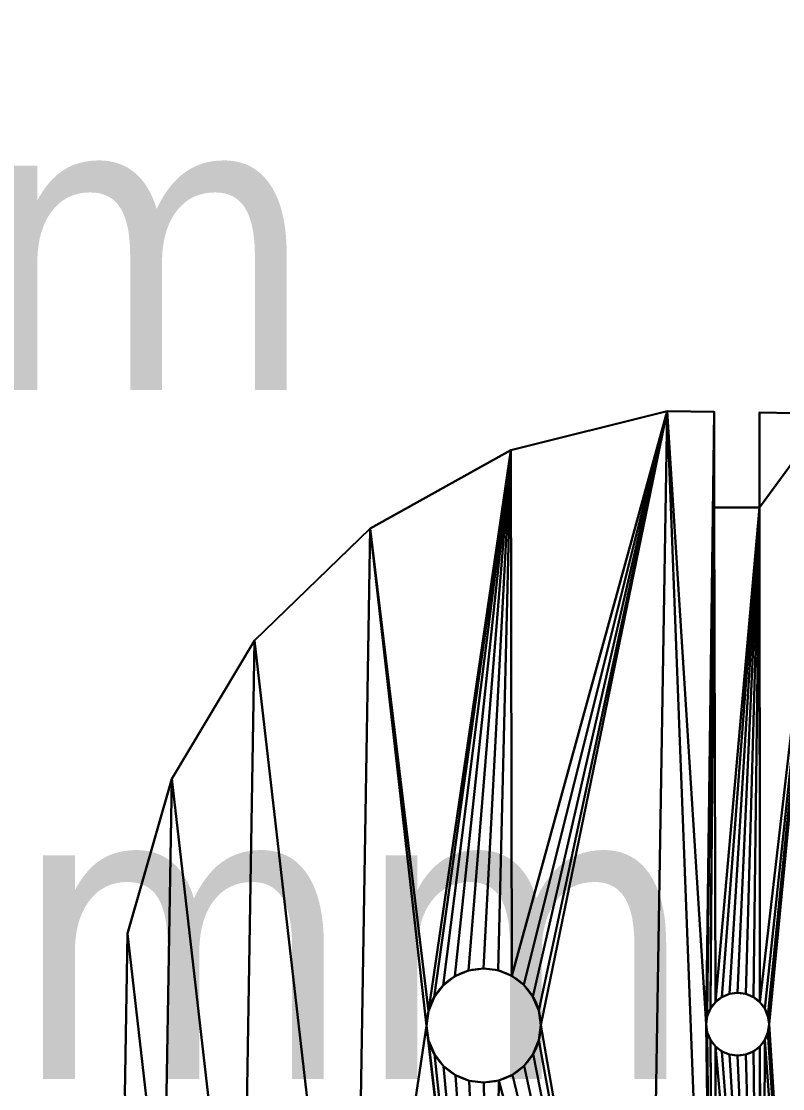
# Model space of a CAD drawing. Extents: x 8092 to 8804, y 9667 to 10646.
# Drawn here: x 8397.2 to 8446.5, y 10297 to 10366.2 of the extents above; entities that cross this region are included whole.
import ezdxf

# ---------------------------------------------------------------- set-up
doc = ezdxf.new("R2010")
doc.units = 0
doc.layers.get('0').update_dxf_attribs({"color": 13, "linetype": 'CONTINUOUS'})
doc.layers.get('DEFPOINTS').update_dxf_attribs({"linetype": 'CONTINUOUS'})
doc.styles.add('TAHOMA', font='tahoma.ttf')
doc.dimstyles.new('DIMSTYLE10', dxfattribs={"dimtxt": 19.244637, "dimasz": 9.622319, "dimexe": 9.622319, "dimexo": 9.622319, "dimgap": 1.924464, "dimtad": 0, "dimtih": 1, "dimtoh": 1, "dimdec": 1, "dimzin": 0, "dimtxsty": 'TAHOMA', "dimcen": 0.09, "dimazin": 3, "dimtfac": 1, "dimtdec": 4, "dimtofl": 0, "dimtmove": 0, "dimatfit": 3, "dimtolj": 1, "dimtzin": 0})
doc.dimstyles.new('DIMSTYLE11', dxfattribs={"dimtxt": 19.360294, "dimasz": 9.680147, "dimexe": 9.680147, "dimexo": 9.680147, "dimgap": 1.936029, "dimtad": 0, "dimtih": 1, "dimtoh": 1, "dimdec": 1, "dimzin": 0, "dimtxsty": 'TAHOMA', "dimcen": 0.09, "dimazin": 3, "dimtfac": 1, "dimtdec": 4, "dimtofl": 0, "dimtmove": 0, "dimatfit": 3, "dimtolj": 1, "dimtzin": 0})
doc.dimstyles.new('DIMSTYLE9', dxfattribs={"dimtxt": 19.321487, "dimasz": 9.660743, "dimexe": 9.660743, "dimexo": 9.660743, "dimgap": 1.932149, "dimtad": 0, "dimtih": 1, "dimtoh": 1, "dimdec": 1, "dimzin": 0, "dimtxsty": 'TAHOMA', "dimcen": 0.09, "dimazin": 3, "dimtfac": 1, "dimtdec": 4, "dimtofl": 0, "dimtmove": 0, "dimatfit": 3, "dimtolj": 1, "dimtzin": 0})

# ---------------------------------------------------------------- blocks, each defined once
blk = doc.blocks.new('*D21')
at = {"color": 0}
for p, q in [((8316.296, 10351.048), (8316.296, 10351.228)), ((8316.206, 10351.138), (8316.386, 10351.138)), ((8316.528, 10306.817), (8316.477, 10316.477)), ((8326.189, 10306.817), (8316.528, 10306.817))]:
    blk.add_line(p, q, dxfattribs=at)
blk.add_solid([(8318.088, 10316.486), (8314.867, 10316.469), (8316.427, 10326.138)], dxfattribs=at)
at = {"layer": 'DEFPOINTS', "color": 0}
for p in [(8316.166, 10376.137), (8316.427, 10326.138)]:
    blk.add_point(p, dxfattribs=at)
at = {"color": 0, "insert": (8384.366, 10306.817), "char_height": 19.32149, "attachment_point": 5, "style": 'TAHOMA'}
blk.add_mtext('\\A1;%%c50.0mm', dxfattribs=at)
blk = doc.blocks.new('*D22')
at = {"color": 0}
for p, q in [((8356.3, 10378.055), (8338.703, 10360.537)), ((8365.922, 10378.055), (8356.3, 10378.055)), ((8329.262, 10351.048), (8329.262, 10351.228)), ((8329.172, 10351.138), (8329.352, 10351.138))]:
    blk.add_line(p, q, dxfattribs=at)
blk.add_solid([(8337.572, 10361.674), (8339.835, 10359.401), (8331.884, 10353.748)], dxfattribs=at)
at = {"layer": 'DEFPOINTS', "color": 0}
for p in [(8331.884, 10353.748), (8326.64, 10348.527)]:
    blk.add_point(p, dxfattribs=at)
at = {"color": 0, "insert": (8416.641, 10378.055), "char_height": 19.24464, "attachment_point": 5, "style": 'TAHOMA'}
blk.add_mtext('\\A1;%%c7.4mm', dxfattribs=at)
blk = doc.blocks.new('*D48')
at = {"color": 0}
for p, q in [((8250.685, 10352.631), (8250.865, 10352.631)), ((8250.775, 10352.541), (8250.775, 10352.721)), ((8291.679, 10351.721), (8301.357, 10351.505))]:
    blk.add_line(p, q, dxfattribs=at)
blk.add_solid([(8291.715, 10353.334), (8291.643, 10350.108), (8282.002, 10351.936)], dxfattribs=at)
at = {"layer": 'DEFPOINTS', "color": 0}
for p in [(8219.548, 10353.326), (8282.002, 10351.936)]:
    blk.add_point(p, dxfattribs=at)
at = {"color": 0, "insert": (8359.651, 10351.505), "char_height": 19.36029, "attachment_point": 5, "style": 'TAHOMA'}
blk.add_mtext('\\A1;%%c62.5mm', dxfattribs=at)

msp = doc.modelspace()

# ---------------------------------------------------------------- linework, layer by layer
for p, q in [((8439.045, 10340.903), (8428.916, 10338.367)), ((8439.045, 10340.903, 2.5), (8428.916, 10338.367, 2.5)), ((8442.085, 10340.859), (8439.045, 10340.903)), ((8442.085, 10340.859, 2.5), (8439.045, 10340.903, 2.5)), ((8439.045, 10340.903), (8439.045, 10340.903, 2.5)), ((8442.085, 10340.859), (8442.085, 10334.659)), ((8442.085, 10340.859, 2.5), (8442.085, 10334.659, 2.5)), ((8442.085, 10340.859), (8442.085, 10340.859, 2.5)), ((8445.023, 10340.859), (8445.023, 10340.805)), ((8449.486, 10340.731), (8445.023, 10340.805)), ((8445.023, 10340.805), (8445.023, 10334.659)), ((8445.023, 10340.805, 2.5), (8445.023, 10334.659, 2.5)), ((8449.486, 10340.731, 2.5), (8445.023, 10340.805, 2.5)), ((8445.023, 10340.805), (8445.023, 10340.805, 2.5)), ((8428.916, 10338.367), (8419.788, 10333.296)), ((8428.916, 10338.367, 2.5), (8419.788, 10333.296, 2.5)), ((8428.916, 10338.367), (8428.916, 10338.367, 2.5)), ((8442.085, 10334.659), (8445.023, 10334.659)), ((8442.085, 10334.659, 2.5), (8445.023, 10334.659, 2.5)), ((8442.085, 10334.659), (8442.085, 10334.659, 2.5)), ((8445.023, 10334.659), (8445.023, 10334.659, 2.5)), ((8419.788, 10333.296), (8412.284, 10326.034)), ((8419.788, 10333.296, 2.5), (8412.284, 10326.034, 2.5)), ((8419.788, 10333.296), (8419.788, 10333.296, 2.5)), ((8412.284, 10326.034), (8406.915, 10317.078)), ((8412.284, 10326.034, 2.5), (8406.915, 10317.078, 2.5)), ((8412.284, 10326.034), (8412.284, 10326.034, 2.5)), ((8406.915, 10317.078), (8404.046, 10307.038)), ((8406.915, 10317.078, 2.5), (8404.046, 10307.038, 2.5)), ((8406.915, 10317.078), (8406.915, 10317.078, 2.5)), ((8404.046, 10307.038), (8403.875, 10296.597)), ((8404.046, 10307.038, 2.5), (8403.875, 10296.597, 2.5)), ((8404.046, 10307.038), (8404.046, 10307.038, 2.5)), ((8425.279, 10304.274), (8425.279, 10304.274, 2.5)), ((8426.169, 10304.648), (8426.169, 10304.648, 2.5)), ((8427.126, 10304.779), (8427.126, 10304.779, 2.5)), ((8428.084, 10304.658), (8428.084, 10304.658, 2.5)), ((8428.979, 10304.293), (8428.979, 10304.293, 2.5)), ((8424.515, 10303.683), (8424.515, 10303.683, 2.5)), ((8429.748, 10303.709), (8429.748, 10303.709, 2.5)), ((8423.931, 10302.913), (8423.931, 10302.913, 2.5)), ((8430.34, 10302.946), (8430.34, 10302.946, 2.5)), ((8442.595, 10302.927), (8442.595, 10302.927, 2.5)), ((8443.086, 10303.131), (8443.086, 10303.131, 2.5)), ((8443.613, 10303.2), (8443.613, 10303.2, 2.5)), ((8444.14, 10303.131), (8444.14, 10303.131, 2.5)), ((8444.631, 10302.927), (8444.631, 10302.927, 2.5)), ((8430.714, 10302.055), (8430.714, 10302.055, 2.5)), ((8441.85, 10302.183), (8441.85, 10302.183, 2.5)), ((8442.174, 10302.604), (8442.174, 10302.604, 2.5)), ((8445.052, 10302.604), (8445.052, 10302.604, 2.5)), ((8445.375, 10302.183), (8445.375, 10302.183, 2.5)), ((8423.566, 10302.019), (8423.566, 10302.019, 2.5)), ((8441.647, 10301.692), (8441.647, 10301.692, 2.5)), ((8445.579, 10301.692), (8445.579, 10301.692, 2.5)), ((8423.445, 10301.061), (8423.445, 10301.061, 2.5)), ((8430.845, 10301.098), (8430.845, 10301.098, 2.5)), ((8441.578, 10301.165), (8441.578, 10301.165, 2.5)), ((8445.648, 10301.165), (8445.648, 10301.165, 2.5)), ((8423.576, 10300.104), (8423.576, 10300.104, 2.5)), ((8430.724, 10300.14), (8430.724, 10300.14, 2.5)), ((8441.647, 10300.638), (8441.647, 10300.638, 2.5)), ((8441.85, 10300.147), (8441.85, 10300.147, 2.5)), ((8445.375, 10300.147), (8445.375, 10300.147, 2.5)), ((8445.579, 10300.638), (8445.579, 10300.638, 2.5)), ((8442.174, 10299.726), (8442.174, 10299.726, 2.5)), ((8442.595, 10299.402), (8442.595, 10299.402, 2.5)), ((8444.631, 10299.402), (8444.631, 10299.402, 2.5)), ((8445.052, 10299.726), (8445.052, 10299.726, 2.5)), ((8423.95, 10299.213), (8423.95, 10299.213, 2.5)), ((8430.358, 10299.246), (8430.358, 10299.246, 2.5)), ((8443.086, 10299.199), (8443.086, 10299.199, 2.5)), ((8443.613, 10299.13), (8443.613, 10299.13, 2.5)), ((8444.14, 10299.199), (8444.14, 10299.199, 2.5)), ((8424.542, 10298.45), (8424.542, 10298.45, 2.5)), ((8429.774, 10298.476), (8429.774, 10298.476, 2.5)), ((8425.311, 10297.866), (8425.311, 10297.866, 2.5)), ((8426.205, 10297.501), (8426.205, 10297.501, 2.5)), ((8427.164, 10297.379), (8427.164, 10297.379, 2.5)), ((8428.121, 10297.51), (8428.121, 10297.51, 2.5)), ((8429.011, 10297.885), (8429.011, 10297.885, 2.5))]:
    msp.add_line(p, q)
for centre, radius in [((8427.145, 10301.079), 3.7), ((8427.145, 10301.079, 2.5), 3.7), ((8443.613, 10301.165), 2.035), ((8443.613, 10301.165, 2.5), 2.035)]:
    msp.add_circle(centre, radius)

# ---------------------------------------------------------------- dimensions: what is measured, and where the dimension line sits
at = {"color": 250}
for p1, p2, dimstyle, picture, middle in [((8326.64, 10348.527), (8331.884, 10353.748), 'DIMSTYLE10', '*D22', (8416.641, 10378.055)), ((8316.166, 10376.137), (8316.427, 10326.138), 'DIMSTYLE9', '*D21', (8384.366, 10306.817)), ((8219.548, 10353.326), (8282.002, 10351.936), 'DIMSTYLE11', '*D48', (8301.357, 10351.505))]:
    dim = msp.add_diameter_dim_2p(p1=p1, p2=p2, dimstyle=dimstyle, override={"dimpost": 'mm'}, dxfattribs=at)
    dim.commit()
    dim.dimension.update_dxf_attribs({"geometry": picture, "text_midpoint": middle, "dimtype": 163})

# ---------------------------------------------------------------- meshes
mesh = msp.add_polyface()
corners = [(8459.526, 10337.863), (8457.982, 10301.26), (8449.486, 10340.731), (8458.104, 10302.218), (8458.469, 10303.112), (8459.053, 10303.882), (8459.816, 10304.473), (8468.482, 10332.494), (8460.707, 10304.848), (8461.664, 10304.978), (8462.622, 10304.857), (8463.516, 10304.492), (8464.285, 10303.908), (8464.877, 10303.145), (8465.251, 10302.254), (8465.382, 10301.297), (8467.438, 10269.034), (8474.942, 10276.296), (8475.743, 10324.99), (8480.311, 10285.252), (8480.815, 10315.862), (8483.179, 10295.292), (8483.351, 10305.733), (8445.023, 10334.659), (8445.023, 10340.805), (8445.052, 10302.604), (8445.375, 10302.183), (8445.579, 10301.692), (8445.648, 10301.165), (8448.181, 10261.427), (8458.31, 10263.963), (8458.113, 10300.303), (8458.487, 10299.412), (8459.079, 10298.649), (8459.849, 10298.065), (8460.743, 10297.7), (8461.701, 10297.579), (8462.658, 10297.709), (8463.548, 10298.084), (8464.312, 10298.675), (8464.896, 10299.445), (8465.261, 10300.339), (8442.174, 10299.726), (8442.094, 10267.727), (8441.85, 10300.147), (8445.031, 10267.727), (8442.595, 10299.402), (8443.086, 10299.199), (8443.613, 10299.13), (8444.14, 10299.199), (8444.631, 10299.402), (8445.052, 10299.726), (8445.031, 10261.527), (8445.23, 10261.475), (8445.375, 10300.147), (8445.579, 10300.638), (8442.085, 10340.859), (8441.578, 10301.165), (8439.045, 10340.903), (8441.647, 10301.692), (8441.85, 10302.183), (8442.085, 10334.659), (8442.174, 10302.604), (8442.595, 10302.927), (8443.086, 10303.131), (8443.613, 10303.2), (8444.14, 10303.131), (8444.631, 10302.927), (8419.788, 10333.296), (8423.566, 10302.019), (8423.445, 10301.061), (8428.916, 10338.367), (8423.931, 10302.913), (8424.515, 10303.683), (8425.279, 10304.274), (8426.169, 10304.648), (8427.126, 10304.779), (8428.084, 10304.658), (8428.979, 10304.293), (8429.748, 10303.709), (8430.34, 10302.946), (8430.714, 10302.055), (8430.845, 10301.098), (8437.74, 10261.598), (8442.094, 10261.527), (8441.647, 10300.638), (8404.046, 10307.038), (8406.411, 10286.468), (8403.875, 10296.597), (8406.915, 10317.078), (8411.482, 10277.34), (8412.284, 10326.034), (8418.744, 10269.836), (8427.7, 10264.467), (8423.576, 10300.104), (8423.95, 10299.213), (8424.542, 10298.45), (8425.311, 10297.866), (8426.205, 10297.501), (8427.164, 10297.379), (8428.121, 10297.51), (8429.011, 10297.885), (8429.774, 10298.476), (8430.358, 10299.246), (8430.724, 10300.14)]
mesh.append_faces([[corners[k] for k in face] for face in [(21, 20, 22), (2, 23, 24), (86, 87, 88)]], dxfattribs={"vtx0": -1})
mesh.append_faces([[corners[k] for k in face] for face in [(0, 1, 2), (1, 0, 3), (3, 0, 4), (4, 0, 5), (5, 0, 6), (6, 7, 8), (8, 7, 9), (9, 7, 10), (10, 7, 11), (11, 7, 12), (12, 7, 13), (13, 7, 14), (14, 7, 15), (16, 7, 17), (17, 18, 19), (19, 20, 21), (25, 2, 26), (26, 2, 27), (27, 2, 28), (29, 2, 30), (30, 32, 16), (42, 43, 44), (43, 42, 45), (45, 51, 52), (52, 51, 53), (53, 54, 29), (56, 57, 58), (57, 56, 59), (59, 56, 60), (60, 61, 62), (62, 23, 63), (63, 23, 64), (64, 23, 65), (65, 23, 66), (66, 23, 67), (67, 23, 25), (69, 71, 72), (72, 71, 73), (73, 71, 74), (74, 71, 75), (75, 71, 76), (76, 71, 77), (77, 71, 78), (78, 58, 79), (79, 58, 80), (80, 58, 81), (81, 58, 82), (83, 58, 84), (84, 44, 43), (87, 89, 90), (90, 91, 92), (92, 70, 93), (93, 100, 83)]], dxfattribs={"vtx0": -1, "vtx1": -1})
mesh.append_faces([[corners[k] for k in face] for face in [(15, 7, 16), (23, 2, 25), (28, 2, 29), (30, 2, 1), (82, 58, 83), (84, 58, 57), (92, 68, 70)]], dxfattribs={"vtx0": -1, "vtx1": -1, "vtx2": -1})
mesh.append_faces([[corners[k] for k in face] for face in [(6, 0, 7), (17, 7, 18), (19, 18, 20), (30, 1, 31), (30, 31, 32), (16, 32, 33), (16, 33, 34), (16, 34, 35), (16, 35, 36), (16, 36, 37), (16, 37, 38), (16, 38, 39), (16, 39, 40), (16, 40, 41), (16, 41, 15), (45, 42, 46), (45, 46, 47), (45, 47, 48), (45, 48, 49), (45, 49, 50), (45, 50, 51), (53, 51, 54), (29, 54, 55), (29, 55, 28), (60, 56, 61), (62, 61, 23), (68, 69, 70), (69, 68, 71), (78, 71, 58), (84, 57, 85), (84, 85, 44), (87, 86, 89), (90, 89, 91), (92, 91, 68), (93, 70, 94), (93, 94, 95), (93, 95, 96), (93, 96, 97), (93, 97, 98), (93, 98, 99), (93, 99, 100), (83, 100, 101), (83, 101, 102), (83, 102, 103), (83, 103, 104), (83, 104, 82)]], dxfattribs={"vtx0": -1, "vtx2": -1})
mesh = msp.add_polyface()
corners = [(8445.23, 10261.475, 2.5), (8445.031, 10267.727, 2.5), (8445.031, 10261.527, 2.5), (8445.052, 10299.726, 2.5), (8445.375, 10300.147, 2.5), (8448.181, 10261.427, 2.5), (8445.579, 10300.638, 2.5), (8445.648, 10301.165, 2.5), (8419.788, 10333.296, 2.5), (8423.566, 10302.019, 2.5), (8428.916, 10338.367, 2.5), (8423.445, 10301.061, 2.5), (8423.931, 10302.913, 2.5), (8424.515, 10303.683, 2.5), (8425.279, 10304.274, 2.5), (8426.169, 10304.648, 2.5), (8427.126, 10304.779, 2.5), (8428.084, 10304.658, 2.5), (8428.979, 10304.293, 2.5), (8439.045, 10340.903, 2.5), (8429.748, 10303.709, 2.5), (8430.34, 10302.946, 2.5), (8430.714, 10302.055, 2.5), (8430.845, 10301.098, 2.5), (8437.74, 10261.598, 2.5), (8442.094, 10261.527, 2.5), (8441.578, 10301.165, 2.5), (8441.647, 10300.638, 2.5), (8441.85, 10300.147, 2.5), (8442.094, 10267.727, 2.5), (8442.174, 10299.726, 2.5), (8442.595, 10299.402, 2.5), (8443.086, 10299.199, 2.5), (8443.613, 10299.13, 2.5), (8444.14, 10299.199, 2.5), (8444.631, 10299.402, 2.5), (8442.085, 10340.859, 2.5), (8441.647, 10301.692, 2.5), (8441.85, 10302.183, 2.5), (8442.085, 10334.659, 2.5), (8406.411, 10286.468, 2.5), (8404.046, 10307.038, 2.5), (8403.875, 10296.597, 2.5), (8406.915, 10317.078, 2.5), (8411.482, 10277.34, 2.5), (8412.284, 10326.034, 2.5), (8418.744, 10269.836, 2.5), (8427.7, 10264.467, 2.5), (8423.576, 10300.104, 2.5), (8423.95, 10299.213, 2.5), (8424.542, 10298.45, 2.5), (8425.311, 10297.866, 2.5), (8426.205, 10297.501, 2.5), (8427.164, 10297.379, 2.5), (8428.121, 10297.51, 2.5), (8429.011, 10297.885, 2.5), (8429.774, 10298.476, 2.5), (8430.358, 10299.246, 2.5), (8430.724, 10300.14, 2.5), (8442.174, 10302.604, 2.5), (8445.023, 10334.659, 2.5), (8442.595, 10302.927, 2.5), (8443.086, 10303.131, 2.5), (8443.613, 10303.2, 2.5), (8444.14, 10303.131, 2.5), (8444.631, 10302.927, 2.5), (8445.052, 10302.604, 2.5), (8445.023, 10340.805, 2.5), (8449.486, 10340.731, 2.5), (8445.375, 10302.183, 2.5), (8445.579, 10301.692, 2.5), (8458.31, 10263.963, 2.5), (8457.982, 10301.26, 2.5), (8458.113, 10300.303, 2.5), (8458.487, 10299.412, 2.5), (8467.438, 10269.034, 2.5), (8459.079, 10298.649, 2.5), (8459.849, 10298.065, 2.5), (8460.743, 10297.7, 2.5), (8461.701, 10297.579, 2.5), (8462.658, 10297.709, 2.5), (8463.548, 10298.084, 2.5), (8464.312, 10298.675, 2.5), (8464.896, 10299.445, 2.5), (8465.261, 10300.339, 2.5), (8465.382, 10301.297, 2.5), (8459.526, 10337.863, 2.5), (8458.104, 10302.218, 2.5), (8458.469, 10303.112, 2.5), (8459.053, 10303.882, 2.5), (8459.816, 10304.473, 2.5), (8468.482, 10332.494, 2.5), (8460.707, 10304.848, 2.5), (8461.664, 10304.978, 2.5), (8462.622, 10304.857, 2.5), (8463.516, 10304.492, 2.5), (8464.285, 10303.908, 2.5), (8464.877, 10303.145, 2.5), (8465.251, 10302.254, 2.5), (8474.942, 10276.296, 2.5), (8475.743, 10324.99, 2.5), (8480.311, 10285.252, 2.5), (8480.815, 10315.862, 2.5), (8483.179, 10295.292, 2.5), (8483.351, 10305.733, 2.5)]
mesh.append_faces([[corners[k] for k in face] for face in [(0, 1, 2), (40, 41, 42), (102, 103, 104)]], dxfattribs={"vtx0": -1})
mesh.append_faces([[corners[k] for k in face] for face in [(3, 0, 4), (4, 5, 6), (6, 5, 7), (8, 9, 10), (9, 8, 11), (10, 18, 19), (26, 25, 27), (27, 25, 28), (28, 29, 30), (30, 1, 31), (31, 1, 32), (32, 1, 33), (33, 1, 34), (34, 1, 35), (35, 1, 3), (36, 38, 39), (41, 40, 43), (43, 44, 45), (45, 46, 8), (11, 47, 48), (48, 47, 49), (49, 47, 50), (50, 47, 51), (51, 47, 52), (52, 47, 53), (53, 47, 54), (54, 24, 55), (55, 24, 56), (56, 24, 57), (57, 24, 58), (58, 24, 23), (59, 39, 38), (39, 59, 60), (60, 66, 67), (67, 66, 68), (72, 71, 73), (73, 71, 74), (74, 75, 76), (76, 75, 77), (77, 75, 78), (78, 75, 79), (79, 75, 80), (80, 75, 81), (81, 75, 82), (82, 75, 83), (83, 75, 84), (84, 75, 85), (86, 90, 91), (91, 99, 100), (100, 101, 102)]], dxfattribs={"vtx0": -1, "vtx1": -1})
mesh.append_faces([[corners[k] for k in face] for face in [(1, 0, 3), (19, 23, 24), (19, 25, 26), (8, 46, 11), (68, 7, 5), (68, 71, 72), (91, 85, 75)]], dxfattribs={"vtx0": -1, "vtx1": -1, "vtx2": -1})
mesh.append_faces([[corners[k] for k in face] for face in [(4, 0, 5), (10, 9, 12), (10, 12, 13), (10, 13, 14), (10, 14, 15), (10, 15, 16), (10, 16, 17), (10, 17, 18), (19, 18, 20), (19, 20, 21), (19, 21, 22), (19, 22, 23), (19, 24, 25), (28, 25, 29), (30, 29, 1), (26, 36, 19), (36, 26, 37), (36, 37, 38), (43, 40, 44), (45, 44, 46), (11, 46, 47), (54, 47, 24), (60, 59, 61), (60, 61, 62), (60, 62, 63), (60, 63, 64), (60, 64, 65), (60, 65, 66), (68, 66, 69), (68, 69, 70), (68, 70, 7), (68, 5, 71), (74, 71, 75), (72, 86, 68), (86, 72, 87), (86, 87, 88), (86, 88, 89), (86, 89, 90), (91, 90, 92), (91, 92, 93), (91, 93, 94), (91, 94, 95), (91, 95, 96), (91, 96, 97), (91, 97, 98), (91, 98, 85), (91, 75, 99), (100, 99, 101), (102, 101, 103)]], dxfattribs={"vtx0": -1, "vtx2": -1})
mesh = msp.add_polyface()
corners = [(8428.916, 10338.367, 2.5), (8439.045, 10340.903), (8428.916, 10338.367), (8439.045, 10340.903, 2.5)]
mesh.append_faces([[corners[k] for k in face] for face in [(0, 1, 2), (1, 0, 3)]], dxfattribs={"vtx0": -1})
mesh = msp.add_polyface()
corners = [(8439.045, 10340.903, 2.5), (8442.085, 10340.859), (8439.045, 10340.903), (8442.085, 10340.859, 2.5)]
mesh.append_faces([[corners[k] for k in face] for face in [(0, 1, 2), (1, 0, 3)]], dxfattribs={"vtx0": -1})
mesh = msp.add_polyface()
corners = [(8442.085, 10340.859), (8442.085, 10334.659, 2.5), (8442.085, 10334.659), (8442.085, 10340.859, 2.5)]
mesh.append_faces([[corners[k] for k in face] for face in [(0, 1, 2), (1, 0, 3)]], dxfattribs={"vtx0": -1})
mesh = msp.add_polyface()
corners = [(8445.023, 10340.805, 2.5), (8445.023, 10334.659), (8445.023, 10334.659, 2.5), (8445.023, 10340.805)]
mesh.append_faces([[corners[k] for k in face] for face in [(0, 1, 2), (1, 0, 3)]], dxfattribs={"vtx0": -1})
mesh = msp.add_polyface()
corners = [(8445.023, 10340.805, 2.5), (8449.486, 10340.731), (8445.023, 10340.805), (8449.486, 10340.731, 2.5)]
mesh.append_faces([[corners[k] for k in face] for face in [(0, 1, 2), (1, 0, 3)]], dxfattribs={"vtx0": -1})
mesh = msp.add_polyface()
corners = [(8419.788, 10333.296, 2.5), (8428.916, 10338.367), (8419.788, 10333.296), (8428.916, 10338.367, 2.5)]
mesh.append_faces([[corners[k] for k in face] for face in [(0, 1, 2), (1, 0, 3)]], dxfattribs={"vtx0": -1})
mesh = msp.add_polyface()
corners = [(8442.085, 10334.659, 2.5), (8445.023, 10334.659), (8442.085, 10334.659), (8445.023, 10334.659, 2.5)]
mesh.append_faces([[corners[k] for k in face] for face in [(0, 1, 2), (1, 0, 3)]], dxfattribs={"vtx0": -1})
mesh = msp.add_polyface()
corners = [(8412.284, 10326.034, 2.5), (8419.788, 10333.296), (8412.284, 10326.034), (8419.788, 10333.296, 2.5)]
mesh.append_faces([[corners[k] for k in face] for face in [(0, 1, 2), (1, 0, 3)]], dxfattribs={"vtx0": -1})
mesh = msp.add_polyface()
corners = [(8412.284, 10326.034, 2.5), (8406.915, 10317.078), (8406.915, 10317.078, 2.5), (8412.284, 10326.034)]
mesh.append_faces([[corners[k] for k in face] for face in [(0, 1, 2), (1, 0, 3)]], dxfattribs={"vtx0": -1})
mesh = msp.add_polyface()
corners = [(8406.915, 10317.078, 2.5), (8404.046, 10307.038), (8404.046, 10307.038, 2.5), (8406.915, 10317.078)]
mesh.append_faces([[corners[k] for k in face] for face in [(0, 1, 2), (1, 0, 3)]], dxfattribs={"vtx0": -1})
mesh = msp.add_polyface()
corners = [(8404.046, 10307.038, 2.5), (8403.875, 10296.597), (8403.875, 10296.597, 2.5), (8404.046, 10307.038)]
mesh.append_faces([[corners[k] for k in face] for face in [(0, 1, 2), (1, 0, 3)]], dxfattribs={"vtx0": -1})
mesh = msp.add_polyface()
corners = [(8425.279, 10304.274, 2.5), (8424.515, 10303.683), (8425.279, 10304.274), (8424.515, 10303.683, 2.5)]
mesh.append_faces([[corners[k] for k in face] for face in [(0, 1, 2), (1, 0, 3)]], dxfattribs={"vtx0": -1})
mesh = msp.add_polyface()
corners = [(8426.169, 10304.648, 2.5), (8425.279, 10304.274), (8426.169, 10304.648), (8425.279, 10304.274, 2.5)]
mesh.append_faces([[corners[k] for k in face] for face in [(0, 1, 2), (1, 0, 3)]], dxfattribs={"vtx0": -1})
mesh = msp.add_polyface()
corners = [(8427.126, 10304.779, 2.5), (8426.169, 10304.648), (8427.126, 10304.779), (8426.169, 10304.648, 2.5)]
mesh.append_faces([[corners[k] for k in face] for face in [(0, 1, 2), (1, 0, 3)]], dxfattribs={"vtx0": -1})
mesh = msp.add_polyface()
corners = [(8428.084, 10304.658, 2.5), (8427.126, 10304.779), (8428.084, 10304.658), (8427.126, 10304.779, 2.5)]
mesh.append_faces([[corners[k] for k in face] for face in [(0, 1, 2), (1, 0, 3)]], dxfattribs={"vtx0": -1})
mesh = msp.add_polyface()
corners = [(8428.979, 10304.293, 2.5), (8428.084, 10304.658), (8428.979, 10304.293), (8428.084, 10304.658, 2.5)]
mesh.append_faces([[corners[k] for k in face] for face in [(0, 1, 2), (1, 0, 3)]], dxfattribs={"vtx0": -1})
mesh = msp.add_polyface()
corners = [(8429.748, 10303.709, 2.5), (8428.979, 10304.293), (8429.748, 10303.709), (8428.979, 10304.293, 2.5)]
mesh.append_faces([[corners[k] for k in face] for face in [(0, 1, 2), (1, 0, 3)]], dxfattribs={"vtx0": -1})
mesh = msp.add_polyface()
corners = [(8424.515, 10303.683), (8423.931, 10302.913, 2.5), (8423.931, 10302.913), (8424.515, 10303.683, 2.5)]
mesh.append_faces([[corners[k] for k in face] for face in [(0, 1, 2), (1, 0, 3)]], dxfattribs={"vtx0": -1})
mesh = msp.add_polyface()
corners = [(8429.748, 10303.709, 2.5), (8430.34, 10302.946), (8430.34, 10302.946, 2.5), (8429.748, 10303.709)]
mesh.append_faces([[corners[k] for k in face] for face in [(0, 1, 2), (1, 0, 3)]], dxfattribs={"vtx0": -1})
mesh = msp.add_polyface()
corners = [(8423.931, 10302.913), (8423.566, 10302.019, 2.5), (8423.566, 10302.019), (8423.931, 10302.913, 2.5)]
mesh.append_faces([[corners[k] for k in face] for face in [(0, 1, 2), (1, 0, 3)]], dxfattribs={"vtx0": -1})
mesh = msp.add_polyface()
corners = [(8430.34, 10302.946, 2.5), (8430.714, 10302.055), (8430.714, 10302.055, 2.5), (8430.34, 10302.946)]
mesh.append_faces([[corners[k] for k in face] for face in [(0, 1, 2), (1, 0, 3)]], dxfattribs={"vtx0": -1})
mesh = msp.add_polyface()
corners = [(8442.595, 10302.927, 2.5), (8442.174, 10302.604), (8442.595, 10302.927), (8442.174, 10302.604, 2.5)]
mesh.append_faces([[corners[k] for k in face] for face in [(0, 1, 2), (1, 0, 3)]], dxfattribs={"vtx0": -1})
mesh = msp.add_polyface()
corners = [(8443.086, 10303.131, 2.5), (8442.595, 10302.927), (8443.086, 10303.131), (8442.595, 10302.927, 2.5)]
mesh.append_faces([[corners[k] for k in face] for face in [(0, 1, 2), (1, 0, 3)]], dxfattribs={"vtx0": -1})
mesh = msp.add_polyface()
corners = [(8443.613, 10303.2, 2.5), (8443.086, 10303.131), (8443.613, 10303.2), (8443.086, 10303.131, 2.5)]
mesh.append_faces([[corners[k] for k in face] for face in [(0, 1, 2), (1, 0, 3)]], dxfattribs={"vtx0": -1})
mesh = msp.add_polyface()
corners = [(8444.14, 10303.131, 2.5), (8443.613, 10303.2), (8444.14, 10303.131), (8443.613, 10303.2, 2.5)]
mesh.append_faces([[corners[k] for k in face] for face in [(0, 1, 2), (1, 0, 3)]], dxfattribs={"vtx0": -1})
mesh = msp.add_polyface()
corners = [(8444.631, 10302.927, 2.5), (8444.14, 10303.131), (8444.631, 10302.927), (8444.14, 10303.131, 2.5)]
mesh.append_faces([[corners[k] for k in face] for face in [(0, 1, 2), (1, 0, 3)]], dxfattribs={"vtx0": -1})
mesh = msp.add_polyface()
corners = [(8445.052, 10302.604, 2.5), (8444.631, 10302.927), (8445.052, 10302.604), (8444.631, 10302.927, 2.5)]
mesh.append_faces([[corners[k] for k in face] for face in [(0, 1, 2), (1, 0, 3)]], dxfattribs={"vtx0": -1})
mesh = msp.add_polyface()
corners = [(8430.714, 10302.055, 2.5), (8430.845, 10301.098), (8430.845, 10301.098, 2.5), (8430.714, 10302.055)]
mesh.append_faces([[corners[k] for k in face] for face in [(0, 1, 2), (1, 0, 3)]], dxfattribs={"vtx0": -1})
mesh = msp.add_polyface()
corners = [(8441.85, 10302.183), (8441.647, 10301.692, 2.5), (8441.647, 10301.692), (8441.85, 10302.183, 2.5)]
mesh.append_faces([[corners[k] for k in face] for face in [(0, 1, 2), (1, 0, 3)]], dxfattribs={"vtx0": -1})
mesh = msp.add_polyface()
corners = [(8442.174, 10302.604), (8441.85, 10302.183, 2.5), (8441.85, 10302.183), (8442.174, 10302.604, 2.5)]
mesh.append_faces([[corners[k] for k in face] for face in [(0, 1, 2), (1, 0, 3)]], dxfattribs={"vtx0": -1})
mesh = msp.add_polyface()
corners = [(8445.052, 10302.604, 2.5), (8445.375, 10302.183), (8445.375, 10302.183, 2.5), (8445.052, 10302.604)]
mesh.append_faces([[corners[k] for k in face] for face in [(0, 1, 2), (1, 0, 3)]], dxfattribs={"vtx0": -1})
mesh = msp.add_polyface()
corners = [(8445.375, 10302.183, 2.5), (8445.579, 10301.692), (8445.579, 10301.692, 2.5), (8445.375, 10302.183)]
mesh.append_faces([[corners[k] for k in face] for face in [(0, 1, 2), (1, 0, 3)]], dxfattribs={"vtx0": -1})
mesh = msp.add_polyface()
corners = [(8423.566, 10302.019), (8423.445, 10301.061, 2.5), (8423.445, 10301.061), (8423.566, 10302.019, 2.5)]
mesh.append_faces([[corners[k] for k in face] for face in [(0, 1, 2), (1, 0, 3)]], dxfattribs={"vtx0": -1})
mesh = msp.add_polyface()
corners = [(8441.647, 10301.692), (8441.578, 10301.165, 2.5), (8441.578, 10301.165), (8441.647, 10301.692, 2.5)]
mesh.append_faces([[corners[k] for k in face] for face in [(0, 1, 2), (1, 0, 3)]], dxfattribs={"vtx0": -1})
mesh = msp.add_polyface()
corners = [(8445.579, 10301.692, 2.5), (8445.648, 10301.165), (8445.648, 10301.165, 2.5), (8445.579, 10301.692)]
mesh.append_faces([[corners[k] for k in face] for face in [(0, 1, 2), (1, 0, 3)]], dxfattribs={"vtx0": -1})
mesh = msp.add_polyface()
corners = [(8423.445, 10301.061), (8423.576, 10300.104, 2.5), (8423.576, 10300.104), (8423.445, 10301.061, 2.5)]
mesh.append_faces([[corners[k] for k in face] for face in [(0, 1, 2), (1, 0, 3)]], dxfattribs={"vtx0": -1})
mesh = msp.add_polyface()
corners = [(8430.845, 10301.098, 2.5), (8430.724, 10300.14), (8430.724, 10300.14, 2.5), (8430.845, 10301.098)]
mesh.append_faces([[corners[k] for k in face] for face in [(0, 1, 2), (1, 0, 3)]], dxfattribs={"vtx0": -1})
mesh = msp.add_polyface()
corners = [(8441.578, 10301.165), (8441.647, 10300.638, 2.5), (8441.647, 10300.638), (8441.578, 10301.165, 2.5)]
mesh.append_faces([[corners[k] for k in face] for face in [(0, 1, 2), (1, 0, 3)]], dxfattribs={"vtx0": -1})
mesh = msp.add_polyface()
corners = [(8445.648, 10301.165, 2.5), (8445.579, 10300.638), (8445.579, 10300.638, 2.5), (8445.648, 10301.165)]
mesh.append_faces([[corners[k] for k in face] for face in [(0, 1, 2), (1, 0, 3)]], dxfattribs={"vtx0": -1})
mesh = msp.add_polyface()
corners = [(8423.576, 10300.104), (8423.95, 10299.213, 2.5), (8423.95, 10299.213), (8423.576, 10300.104, 2.5)]
mesh.append_faces([[corners[k] for k in face] for face in [(0, 1, 2), (1, 0, 3)]], dxfattribs={"vtx0": -1})
mesh = msp.add_polyface()
corners = [(8430.724, 10300.14, 2.5), (8430.358, 10299.246), (8430.358, 10299.246, 2.5), (8430.724, 10300.14)]
mesh.append_faces([[corners[k] for k in face] for face in [(0, 1, 2), (1, 0, 3)]], dxfattribs={"vtx0": -1})
mesh = msp.add_polyface()
corners = [(8441.647, 10300.638), (8441.85, 10300.147, 2.5), (8441.85, 10300.147), (8441.647, 10300.638, 2.5)]
mesh.append_faces([[corners[k] for k in face] for face in [(0, 1, 2), (1, 0, 3)]], dxfattribs={"vtx0": -1})
mesh = msp.add_polyface()
corners = [(8441.85, 10300.147), (8442.174, 10299.726, 2.5), (8442.174, 10299.726), (8441.85, 10300.147, 2.5)]
mesh.append_faces([[corners[k] for k in face] for face in [(0, 1, 2), (1, 0, 3)]], dxfattribs={"vtx0": -1})
mesh = msp.add_polyface()
corners = [(8445.375, 10300.147, 2.5), (8445.052, 10299.726), (8445.052, 10299.726, 2.5), (8445.375, 10300.147)]
mesh.append_faces([[corners[k] for k in face] for face in [(0, 1, 2), (1, 0, 3)]], dxfattribs={"vtx0": -1})
mesh = msp.add_polyface()
corners = [(8445.579, 10300.638, 2.5), (8445.375, 10300.147), (8445.375, 10300.147, 2.5), (8445.579, 10300.638)]
mesh.append_faces([[corners[k] for k in face] for face in [(0, 1, 2), (1, 0, 3)]], dxfattribs={"vtx0": -1})
mesh = msp.add_polyface()
corners = [(8442.174, 10299.726, 2.5), (8442.595, 10299.402), (8442.174, 10299.726), (8442.595, 10299.402, 2.5)]
mesh.append_faces([[corners[k] for k in face] for face in [(0, 1, 2), (1, 0, 3)]], dxfattribs={"vtx0": -1})
mesh = msp.add_polyface()
corners = [(8442.595, 10299.402, 2.5), (8443.086, 10299.199), (8442.595, 10299.402), (8443.086, 10299.199, 2.5)]
mesh.append_faces([[corners[k] for k in face] for face in [(0, 1, 2), (1, 0, 3)]], dxfattribs={"vtx0": -1})
mesh = msp.add_polyface()
corners = [(8444.14, 10299.199, 2.5), (8444.631, 10299.402), (8444.14, 10299.199), (8444.631, 10299.402, 2.5)]
mesh.append_faces([[corners[k] for k in face] for face in [(0, 1, 2), (1, 0, 3)]], dxfattribs={"vtx0": -1})
mesh = msp.add_polyface()
corners = [(8444.631, 10299.402, 2.5), (8445.052, 10299.726), (8444.631, 10299.402), (8445.052, 10299.726, 2.5)]
mesh.append_faces([[corners[k] for k in face] for face in [(0, 1, 2), (1, 0, 3)]], dxfattribs={"vtx0": -1})
mesh = msp.add_polyface()
corners = [(8423.95, 10299.213), (8424.542, 10298.45, 2.5), (8424.542, 10298.45), (8423.95, 10299.213, 2.5)]
mesh.append_faces([[corners[k] for k in face] for face in [(0, 1, 2), (1, 0, 3)]], dxfattribs={"vtx0": -1})
mesh = msp.add_polyface()
corners = [(8430.358, 10299.246, 2.5), (8429.774, 10298.476), (8429.774, 10298.476, 2.5), (8430.358, 10299.246)]
mesh.append_faces([[corners[k] for k in face] for face in [(0, 1, 2), (1, 0, 3)]], dxfattribs={"vtx0": -1})
mesh = msp.add_polyface()
corners = [(8443.086, 10299.199, 2.5), (8443.613, 10299.13), (8443.086, 10299.199), (8443.613, 10299.13, 2.5)]
mesh.append_faces([[corners[k] for k in face] for face in [(0, 1, 2), (1, 0, 3)]], dxfattribs={"vtx0": -1})
mesh = msp.add_polyface()
corners = [(8443.613, 10299.13, 2.5), (8444.14, 10299.199), (8443.613, 10299.13), (8444.14, 10299.199, 2.5)]
mesh.append_faces([[corners[k] for k in face] for face in [(0, 1, 2), (1, 0, 3)]], dxfattribs={"vtx0": -1})
mesh = msp.add_polyface()
corners = [(8424.542, 10298.45, 2.5), (8425.311, 10297.866), (8424.542, 10298.45), (8425.311, 10297.866, 2.5)]
mesh.append_faces([[corners[k] for k in face] for face in [(0, 1, 2), (1, 0, 3)]], dxfattribs={"vtx0": -1})
mesh = msp.add_polyface()
corners = [(8429.011, 10297.885, 2.5), (8429.774, 10298.476), (8429.011, 10297.885), (8429.774, 10298.476, 2.5)]
mesh.append_faces([[corners[k] for k in face] for face in [(0, 1, 2), (1, 0, 3)]], dxfattribs={"vtx0": -1})
mesh = msp.add_polyface()
corners = [(8425.311, 10297.866, 2.5), (8426.205, 10297.501), (8425.311, 10297.866), (8426.205, 10297.501, 2.5)]
mesh.append_faces([[corners[k] for k in face] for face in [(0, 1, 2), (1, 0, 3)]], dxfattribs={"vtx0": -1})
mesh = msp.add_polyface()
corners = [(8426.205, 10297.501, 2.5), (8427.164, 10297.379), (8426.205, 10297.501), (8427.164, 10297.379, 2.5)]
mesh.append_faces([[corners[k] for k in face] for face in [(0, 1, 2), (1, 0, 3)]], dxfattribs={"vtx0": -1})
mesh = msp.add_polyface()
corners = [(8427.164, 10297.379, 2.5), (8428.121, 10297.51), (8427.164, 10297.379), (8428.121, 10297.51, 2.5)]
mesh.append_faces([[corners[k] for k in face] for face in [(0, 1, 2), (1, 0, 3)]], dxfattribs={"vtx0": -1})
mesh = msp.add_polyface()
corners = [(8428.121, 10297.51, 2.5), (8429.011, 10297.885), (8428.121, 10297.51), (8429.011, 10297.885, 2.5)]
mesh.append_faces([[corners[k] for k in face] for face in [(0, 1, 2), (1, 0, 3)]], dxfattribs={"vtx0": -1})

doc.saveas('drawing.dxf')
